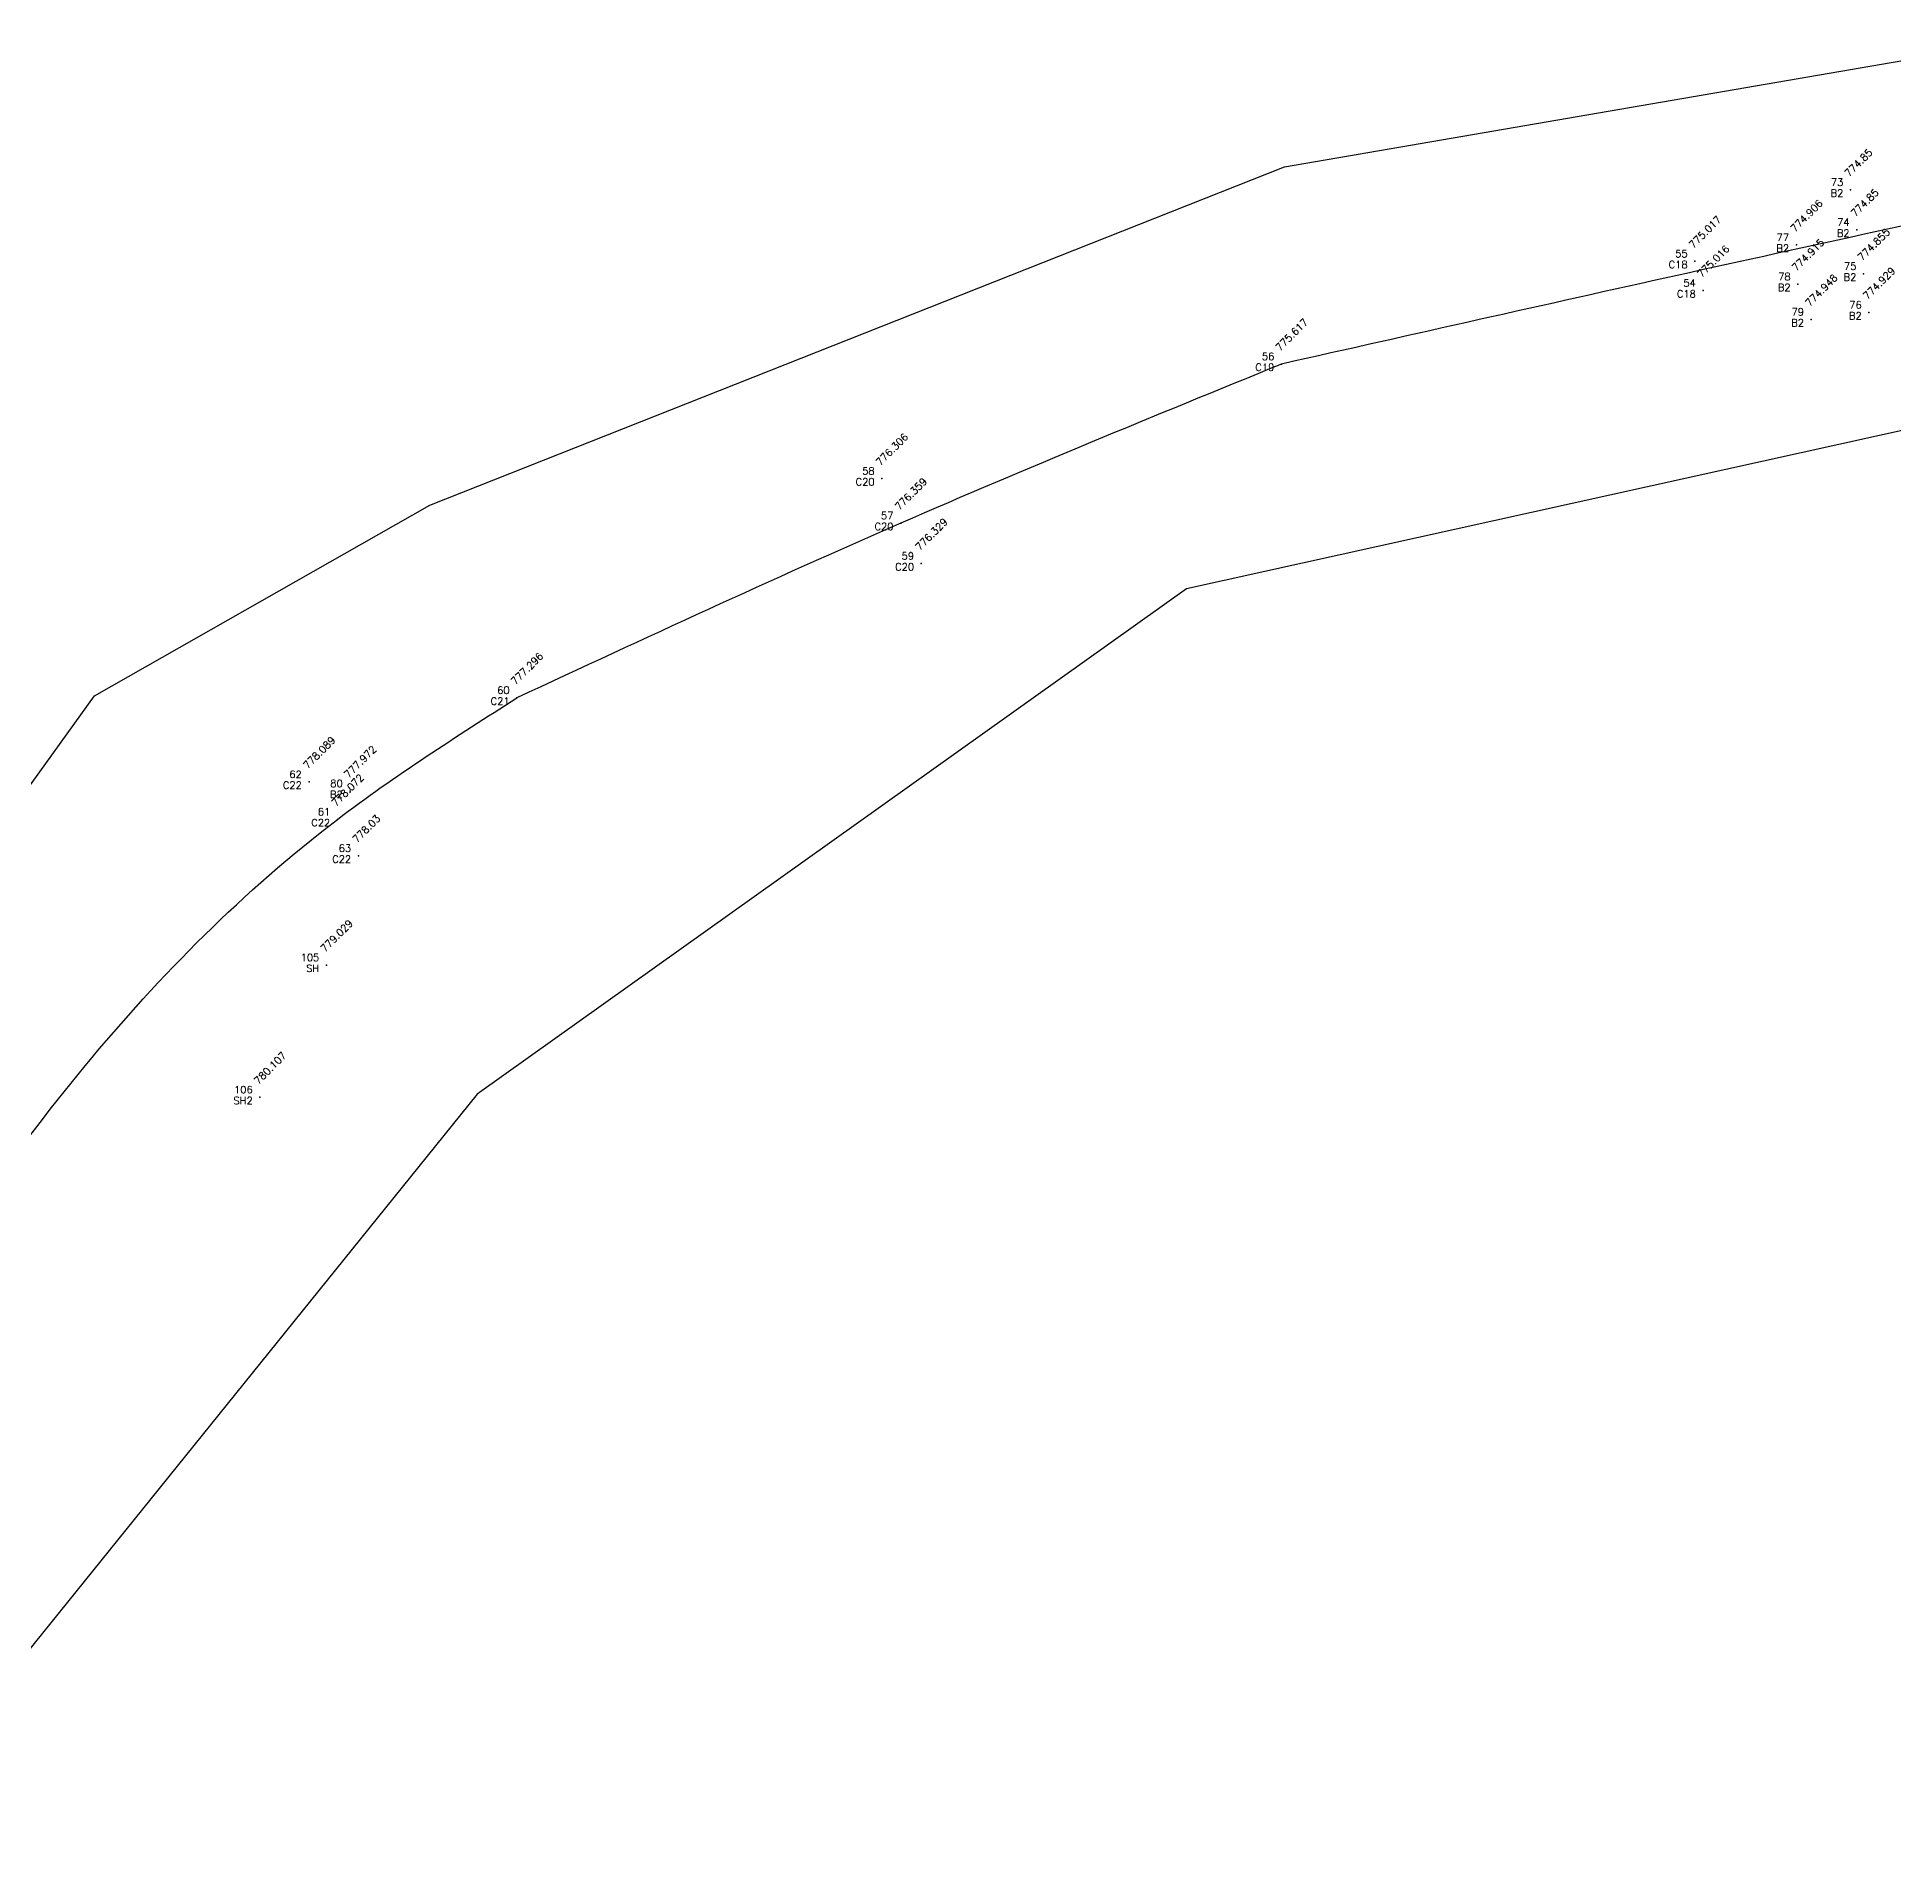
# Model space of a CAD drawing. Header units: millimetres. Extents: x 2757 to 35141, y 547 to 28513.
# Drawn here: x 3165.4 to 3506.7, y 1582.8 to 1919 of the extents above; entities that cross this region are included whole.
import ezdxf
from ezdxf.enums import TextEntityAlignment as Align

# ---------------------------------------------------------------- set-up
doc = ezdxf.new("R2010")
doc.units = ezdxf.units.MM
for name, color, linetype in [('Boundary', 6, 'Continuous'), ('Points', 7, 'Continuous'), ('Points-ELV', 6, 'Continuous'), ('Points-NUM', 4, 'Continuous'), ('Points-TXT', 3, 'Continuous')]:
    doc.layers.add(name, color=color, linetype=linetype)
doc.styles.add('romans', font='romans.shx')

# ---------------------------------------------------------------- blocks, each defined once
blk = doc.blocks.new('POINTS')
at = {"layer": 'Points'}
blk.add_line((0, 0), (0, 0), dxfattribs=at)
blk.add_point((0, 0), dxfattribs=at)
at = {"layer": 'Points-ELV', "style": 'romans'}
blk.add_attdef('ELEV', text='', height=1, rotation=45, dxfattribs=at).set_placement((0, 0), align=Align.BOTTOM_LEFT)
at = {"layer": 'Points-NUM', "style": 'romans'}
blk.add_attdef('PTNUM', text='', height=1, dxfattribs=at).set_placement((0, 0), align=Align.BOTTOM_RIGHT)
at = {"layer": 'Points-TXT', "style": 'romans'}
blk.add_attdef('DESC', text='', height=1, dxfattribs=at).set_placement((0, 0), align=Align.BOTTOM_RIGHT)

msp = doc.modelspace()

# ---------------------------------------------------------------- linework, layer by layer
for points in [[(3616.84132, 1907.18126, 4129.83432), (3539.48634, 1891.08852, 4130.69814), (3394.04384, 1858.9777, 4135.78511)], [(3394.04384, 1858.9777, 4135.78511), (3324.07403, 1829.71964, 4139.74164), (3253.555, 1797.63015, 4144.73796)]]:
    msp.add_spline(points, degree=3)
msp.add_open_spline([(2903.00211, 1082.1966, 4188.48909), (2909.40216, 1097.29475, 4187.54312), (2931.77919, 1150.08369, 4184.23565), (2951.22124, 1226.09869, 4179.56262), (2981.23865, 1326.84677, 4174.87943), (3007.89141, 1412.93532, 4173.28094), (3046.973, 1498.8222, 4170.52538), (3086.07321, 1582.01702, 4168.22307), (3134.0429, 1680.25582, 4162.17535), (3194.44025, 1759.94525, 4151.81747), (3242.43851, 1790.54354, 4146.22395), (3253.555, 1797.63015, 4144.73796)], degree=3, knots=[0, 0, 0, 0, 9.234839089, 32.288536471, 44.069697577, 68.47859829, 82.868764029, 97.140911169, 120.192093222, 144.63365201, 152.140067999, 152.140067999, 152.140067999, 152.140067999])
at = {"layer": 'Boundary'}
for points in [[(3030.39241, 1231.89528, 0), (3042.87903, 1234.35589, 0), (3071.36961, 1220.11949, 0), (3078.58019, 1206.2346, 0), (3034.20197, 1092.57852, 0), (2970.79832, 970.34426, 0), (2910.0182, 918.00442, 0), (2842.56751, 919.35258, 0), (2824.13099, 980.91911, 0), (2874.98644, 1104.25823, 0), (2912.30915, 1181.55342, 0), (2961.81477, 1368.82877, 0), (2999.13748, 1456.45995, 0), (3024.34272, 1547.01411, 0), (3060.31641, 1602.28916, 0), (3116.13584, 1714.85513, 0), (3175.94213, 1797.99241, 0), (3237.54709, 1833.04487, 0), (3394.59451, 1895.22687, 0), (3533.09326, 1919.04458, 0)], [(3539.05616, 1853.61755, 0), (3376.55441, 1817.68827, 0), (3246.2655, 1724.80954, 0), (3132.65808, 1583.96677, 0), (3018.18792, 1333.61032, 0), (2893.85819, 998.83358, 0), (2895.98196, 983.26893, 0), (2908.37067, 984.86077, 0), (3030.30064, 1230.30088, 0), (3030.43163, 1231.84274, 0)]]:
    msp.add_polyline3d(points, dxfattribs=at)

# ---------------------------------------------------------------- block references
at = {"layer": 'Points', "linetype": 'Continuous'}
ref = msp.add_blockref('POINTS', (3498.5773, 1890.98721, 4131.69527), dxfattribs=dict(at, xscale=5.332251757533057, yscale=5.332251757533057, zscale=5.332251757533057))
ref.add_attrib('PTNUM', '73', dxfattribs={"layer": 'Points-NUM', "height": 1.333063, "style": 'romans'}).set_placement((3497.24424, 1891.32048, 4131.69527), align=Align.BOTTOM_RIGHT)
ref.add_attrib('DESC', 'B2', dxfattribs={"layer": 'Points-TXT', "height": 1.333063, "style": 'romans'}).set_placement((3497.24424, 1889.32088, 4131.69527), align=Align.BOTTOM_RIGHT)
ref.add_attrib('ELEV', '774.85', dxfattribs={"layer": 'Points-ELV', "height": 1.333063, "rotation": 45, "style": 'romans'}).set_placement((3498.5773, 1892.98681, 4131.69527), align=Align.BOTTOM_LEFT)
ref = msp.add_blockref('POINTS', (3499.72374, 1883.63404, 4131.69527), dxfattribs=dict(at, xscale=5.332251757533057, yscale=5.332251757533057, zscale=5.332251757533057))
ref.add_attrib('PTNUM', '74', dxfattribs={"layer": 'Points-NUM', "height": 1.333063, "style": 'romans'}).set_placement((3498.39068, 1883.9673, 4131.69527), align=Align.BOTTOM_RIGHT)
ref.add_attrib('DESC', 'B2', dxfattribs={"layer": 'Points-TXT', "height": 1.333063, "style": 'romans'}).set_placement((3498.39068, 1881.96771, 4131.69527), align=Align.BOTTOM_RIGHT)
ref.add_attrib('ELEV', '774.85', dxfattribs={"layer": 'Points-ELV', "height": 1.333063, "rotation": 45, "style": 'romans'}).set_placement((3499.72374, 1885.63363, 4131.69527), align=Align.BOTTOM_LEFT)
ref = msp.add_blockref('POINTS', (3488.62732, 1880.8506, 4131.99388), dxfattribs=dict(at, xscale=5.332251757533057, yscale=5.332251757533057, zscale=5.332251757533057))
ref.add_attrib('PTNUM', '77', dxfattribs={"layer": 'Points-NUM', "height": 1.333063, "style": 'romans'}).set_placement((3487.29426, 1881.18387, 4131.99388), align=Align.BOTTOM_RIGHT)
ref.add_attrib('DESC', 'B2', dxfattribs={"layer": 'Points-TXT', "height": 1.333063, "style": 'romans'}).set_placement((3487.29426, 1879.18427, 4131.99388), align=Align.BOTTOM_RIGHT)
ref.add_attrib('ELEV', '774.906', dxfattribs={"layer": 'Points-ELV', "height": 1.333063, "rotation": 45, "style": 'romans'}).set_placement((3488.62732, 1882.85019, 4131.99388), align=Align.BOTTOM_LEFT)
ref = msp.add_blockref('POINTS', (3469.98044, 1877.84854, 4132.58576), dxfattribs=dict(at, xscale=5.332251757533057, yscale=5.332251757533057, zscale=5.332251757533057))
ref.add_attrib('PTNUM', '55', dxfattribs={"layer": 'Points-NUM', "height": 1.333063, "style": 'romans'}).set_placement((3468.64738, 1878.18181, 4132.58576), align=Align.BOTTOM_RIGHT)
ref.add_attrib('DESC', 'C18', dxfattribs={"layer": 'Points-TXT', "height": 1.333063, "style": 'romans'}).set_placement((3468.64738, 1876.18221, 4132.58576), align=Align.BOTTOM_RIGHT)
ref.add_attrib('ELEV', '775.017', dxfattribs={"layer": 'Points-ELV', "height": 1.333063, "rotation": 45, "style": 'romans'}).set_placement((3469.98044, 1879.84814, 4132.58576), align=Align.BOTTOM_LEFT)
ref = msp.add_blockref('POINTS', (3471.48413, 1872.4683, 4132.58043), dxfattribs=dict(at, xscale=5.332251757533057, yscale=5.332251757533057, zscale=5.332251757533057))
ref.add_attrib('PTNUM', '54', dxfattribs={"layer": 'Points-NUM', "height": 1.333063, "style": 'romans'}).set_placement((3470.15107, 1872.80157, 4132.58043), align=Align.BOTTOM_RIGHT)
ref.add_attrib('DESC', 'C18', dxfattribs={"layer": 'Points-TXT', "height": 1.333063, "style": 'romans'}).set_placement((3470.15107, 1870.80197, 4132.58043), align=Align.BOTTOM_RIGHT)
ref.add_attrib('ELEV', '775.016', dxfattribs={"layer": 'Points-ELV', "height": 1.333063, "rotation": 45, "style": 'romans'}).set_placement((3471.48413, 1874.46789, 4132.58043), align=Align.BOTTOM_LEFT)
ref = msp.add_blockref('POINTS', (3488.89927, 1873.64673, 4132.04187), dxfattribs=dict(at, xscale=5.332251757533057, yscale=5.332251757533057, zscale=5.332251757533057))
ref.add_attrib('PTNUM', '78', dxfattribs={"layer": 'Points-NUM', "height": 1.333063, "style": 'romans'}).set_placement((3487.56621, 1873.97999, 4132.04187), align=Align.BOTTOM_RIGHT)
ref.add_attrib('DESC', 'B2', dxfattribs={"layer": 'Points-TXT', "height": 1.333063, "style": 'romans'}).set_placement((3487.56621, 1871.9804, 4132.04187), align=Align.BOTTOM_RIGHT)
ref.add_attrib('ELEV', '774.915', dxfattribs={"layer": 'Points-ELV', "height": 1.333063, "rotation": 45, "style": 'romans'}).set_placement((3488.89927, 1875.64632, 4132.04187), align=Align.BOTTOM_LEFT)
ref = msp.add_blockref('POINTS', (3500.98215, 1875.55567, 4131.72194), dxfattribs=dict(at, xscale=5.332251757533057, yscale=5.332251757533057, zscale=5.332251757533057))
ref.add_attrib('PTNUM', '75', dxfattribs={"layer": 'Points-NUM', "height": 1.333063, "style": 'romans'}).set_placement((3499.64909, 1875.88894, 4131.72194), align=Align.BOTTOM_RIGHT)
ref.add_attrib('DESC', 'B2', dxfattribs={"layer": 'Points-TXT', "height": 1.333063, "style": 'romans'}).set_placement((3499.64909, 1873.88935, 4131.72194), align=Align.BOTTOM_RIGHT)
ref.add_attrib('ELEV', '774.855', dxfattribs={"layer": 'Points-ELV', "height": 1.333063, "rotation": 45, "style": 'romans'}).set_placement((3500.98215, 1877.55527, 4131.72194), align=Align.BOTTOM_LEFT)
ref = msp.add_blockref('POINTS', (3491.3521, 1867.14671, 4132.21783), dxfattribs=dict(at, xscale=5.332251757533057, yscale=5.332251757533057, zscale=5.332251757533057))
ref.add_attrib('PTNUM', '79', dxfattribs={"layer": 'Points-NUM', "height": 1.333063, "style": 'romans'}).set_placement((3490.01904, 1867.47998, 4132.21783), align=Align.BOTTOM_RIGHT)
ref.add_attrib('DESC', 'B2', dxfattribs={"layer": 'Points-TXT', "height": 1.333063, "style": 'romans'}).set_placement((3490.01904, 1865.48038, 4132.21783), align=Align.BOTTOM_RIGHT)
ref.add_attrib('ELEV', '774.948', dxfattribs={"layer": 'Points-ELV', "height": 1.333063, "rotation": 45, "style": 'romans'}).set_placement((3491.3521, 1869.14631, 4132.21783), align=Align.BOTTOM_LEFT)
ref = msp.add_blockref('POINTS', (3501.95795, 1868.43712, 4132.11652), dxfattribs=dict(at, xscale=5.332251757533057, yscale=5.332251757533057, zscale=5.332251757533057))
ref.add_attrib('PTNUM', '76', dxfattribs={"layer": 'Points-NUM', "height": 1.333063, "style": 'romans'}).set_placement((3500.62489, 1868.77038, 4132.11652), align=Align.BOTTOM_RIGHT)
ref.add_attrib('DESC', 'B2', dxfattribs={"layer": 'Points-TXT', "height": 1.333063, "style": 'romans'}).set_placement((3500.62489, 1866.77079, 4132.11652), align=Align.BOTTOM_RIGHT)
ref.add_attrib('ELEV', '774.929', dxfattribs={"layer": 'Points-ELV', "height": 1.333063, "rotation": 45, "style": 'romans'}).set_placement((3501.95795, 1870.43671, 4132.11652), align=Align.BOTTOM_LEFT)
ref = msp.add_blockref('POINTS', (3394.04384, 1858.9777, 4135.78511), dxfattribs=dict(at, xscale=5.332251757533057, yscale=5.332251757533057, zscale=5.332251757533057))
ref.add_attrib('PTNUM', '56', dxfattribs={"layer": 'Points-NUM', "height": 1.333063, "style": 'romans'}).set_placement((3392.71078, 1859.31097, 4135.78511), align=Align.BOTTOM_RIGHT)
ref.add_attrib('DESC', 'C19', dxfattribs={"layer": 'Points-TXT', "height": 1.333063, "style": 'romans'}).set_placement((3392.71078, 1857.31137, 4135.78511), align=Align.BOTTOM_RIGHT)
ref.add_attrib('ELEV', '775.617', dxfattribs={"layer": 'Points-ELV', "height": 1.333063, "rotation": 45, "style": 'romans'}).set_placement((3394.04384, 1860.9773, 4135.78511), align=Align.BOTTOM_LEFT)
ref = msp.add_blockref('POINTS', (3320.60807, 1837.91531, 4139.45903), dxfattribs=dict(at, xscale=5.332251757533057, yscale=5.332251757533057, zscale=5.332251757533057))
ref.add_attrib('PTNUM', '58', dxfattribs={"layer": 'Points-NUM', "height": 1.333063, "style": 'romans'}).set_placement((3319.27501, 1838.24857, 4139.45903), align=Align.BOTTOM_RIGHT)
ref.add_attrib('DESC', 'C20', dxfattribs={"layer": 'Points-TXT', "height": 1.333063, "style": 'romans'}).set_placement((3319.27501, 1836.24898, 4139.45903), align=Align.BOTTOM_RIGHT)
ref.add_attrib('ELEV', '776.306', dxfattribs={"layer": 'Points-ELV', "height": 1.333063, "rotation": 45, "style": 'romans'}).set_placement((3320.60807, 1839.9149, 4139.45903), align=Align.BOTTOM_LEFT)
ref = msp.add_blockref('POINTS', (3324.07403, 1829.71964, 4139.74164), dxfattribs=dict(at, xscale=5.332251757533057, yscale=5.332251757533057, zscale=5.332251757533057))
ref.add_attrib('PTNUM', '57', dxfattribs={"layer": 'Points-NUM', "height": 1.333063, "style": 'romans'}).set_placement((3322.74097, 1830.0529, 4139.74164), align=Align.BOTTOM_RIGHT)
ref.add_attrib('DESC', 'C20', dxfattribs={"layer": 'Points-TXT', "height": 1.333063, "style": 'romans'}).set_placement((3322.74097, 1828.05331, 4139.74164), align=Align.BOTTOM_RIGHT)
ref.add_attrib('ELEV', '776.359', dxfattribs={"layer": 'Points-ELV', "height": 1.333063, "rotation": 45, "style": 'romans'}).set_placement((3324.07403, 1831.71923, 4139.74164), align=Align.BOTTOM_LEFT)
ref = msp.add_blockref('POINTS', (3327.85993, 1822.30781, 4139.58167), dxfattribs=dict(at, xscale=5.332251757533057, yscale=5.332251757533057, zscale=5.332251757533057))
ref.add_attrib('PTNUM', '59', dxfattribs={"layer": 'Points-NUM', "height": 1.333063, "style": 'romans'}).set_placement((3326.52687, 1822.64107, 4139.58167), align=Align.BOTTOM_RIGHT)
ref.add_attrib('DESC', 'C20', dxfattribs={"layer": 'Points-TXT', "height": 1.333063, "style": 'romans'}).set_placement((3326.52687, 1820.64148, 4139.58167), align=Align.BOTTOM_RIGHT)
ref.add_attrib('ELEV', '776.329', dxfattribs={"layer": 'Points-ELV', "height": 1.333063, "rotation": 45, "style": 'romans'}).set_placement((3327.85993, 1824.3074, 4139.58167), align=Align.BOTTOM_LEFT)
ref = msp.add_blockref('POINTS', (3253.555, 1797.63015, 4144.73796), dxfattribs=dict(at, xscale=5.332251757533057, yscale=5.332251757533057, zscale=5.332251757533057))
ref.add_attrib('PTNUM', '60', dxfattribs={"layer": 'Points-NUM', "height": 1.333063, "style": 'romans'}).set_placement((3252.22194, 1797.96341, 4144.73796), align=Align.BOTTOM_RIGHT)
ref.add_attrib('DESC', 'C21', dxfattribs={"layer": 'Points-TXT', "height": 1.333063, "style": 'romans'}).set_placement((3252.22194, 1795.96382, 4144.73796), align=Align.BOTTOM_RIGHT)
ref.add_attrib('ELEV', '777.296', dxfattribs={"layer": 'Points-ELV', "height": 1.333063, "rotation": 45, "style": 'romans'}).set_placement((3253.555, 1799.62974, 4144.73796), align=Align.BOTTOM_LEFT)
ref = msp.add_blockref('POINTS', (3215.37608, 1782.18261, 4148.96644), dxfattribs=dict(at, xscale=5.332251757533057, yscale=5.332251757533057, zscale=5.332251757533057))
ref.add_attrib('PTNUM', '62', dxfattribs={"layer": 'Points-NUM', "height": 1.333063, "style": 'romans'}).set_placement((3214.04302, 1782.51588, 4148.96644), align=Align.BOTTOM_RIGHT)
ref.add_attrib('DESC', 'C22', dxfattribs={"layer": 'Points-TXT', "height": 1.333063, "style": 'romans'}).set_placement((3214.04302, 1780.51628, 4148.96644), align=Align.BOTTOM_RIGHT)
ref.add_attrib('ELEV', '778.089', dxfattribs={"layer": 'Points-ELV', "height": 1.333063, "rotation": 45, "style": 'romans'}).set_placement((3215.37608, 1784.18221, 4148.96644), align=Align.BOTTOM_LEFT)
ref = msp.add_blockref('POINTS', (3222.89989, 1780.50295, 4148.34256), dxfattribs=dict(at, xscale=5.332251757533057, yscale=5.332251757533057, zscale=5.332251757533057))
ref.add_attrib('PTNUM', '80', dxfattribs={"layer": 'Points-NUM', "height": 1.333063, "style": 'romans'}).set_placement((3221.56683, 1780.83622, 4148.34256), align=Align.BOTTOM_RIGHT)
ref.add_attrib('DESC', 'B2', dxfattribs={"layer": 'Points-TXT', "height": 1.333063, "style": 'romans'}).set_placement((3221.56683, 1778.83663, 4148.34256), align=Align.BOTTOM_RIGHT)
ref.add_attrib('ELEV', '777.972', dxfattribs={"layer": 'Points-ELV', "height": 1.333063, "rotation": 45, "style": 'romans'}).set_placement((3222.89989, 1782.50255, 4148.34256), align=Align.BOTTOM_LEFT)
ref = msp.add_blockref('POINTS', (3220.59636, 1775.29868, 4148.87579), dxfattribs=dict(at, xscale=5.332251757533057, yscale=5.332251757533057, zscale=5.332251757533057))
ref.add_attrib('PTNUM', '61', dxfattribs={"layer": 'Points-NUM', "height": 1.333063, "style": 'romans'}).set_placement((3219.26329, 1775.63194, 4148.87579), align=Align.BOTTOM_RIGHT)
ref.add_attrib('DESC', 'C22', dxfattribs={"layer": 'Points-TXT', "height": 1.333063, "style": 'romans'}).set_placement((3219.26329, 1773.63235, 4148.87579), align=Align.BOTTOM_RIGHT)
ref.add_attrib('ELEV', '778.072', dxfattribs={"layer": 'Points-ELV', "height": 1.333063, "rotation": 45, "style": 'romans'}).set_placement((3220.59636, 1777.29827, 4148.87579), align=Align.BOTTOM_LEFT)
ref = msp.add_blockref('POINTS', (3224.44624, 1768.60137, 4148.65183), dxfattribs=dict(at, xscale=5.332251757533057, yscale=5.332251757533057, zscale=5.332251757533057))
ref.add_attrib('PTNUM', '63', dxfattribs={"layer": 'Points-NUM', "height": 1.333063, "style": 'romans'}).set_placement((3223.11318, 1768.93463, 4148.65183), align=Align.BOTTOM_RIGHT)
ref.add_attrib('DESC', 'C22', dxfattribs={"layer": 'Points-TXT', "height": 1.333063, "style": 'romans'}).set_placement((3223.11318, 1766.93504, 4148.65183), align=Align.BOTTOM_RIGHT)
ref.add_attrib('ELEV', '778.03', dxfattribs={"layer": 'Points-ELV', "height": 1.333063, "rotation": 45, "style": 'romans'}).set_placement((3224.44624, 1770.60096, 4148.65183), align=Align.BOTTOM_LEFT)
ref = msp.add_blockref('POINTS', (3218.58077, 1748.53077, 4153.97875), dxfattribs=dict(at, xscale=5.332251757533057, yscale=5.332251757533057, zscale=5.332251757533057))
ref.add_attrib('PTNUM', '105', dxfattribs={"layer": 'Points-NUM', "height": 1.333063, "style": 'romans'}).set_placement((3217.2477, 1748.86404, 4153.97875), align=Align.BOTTOM_RIGHT)
ref.add_attrib('DESC', 'SH', dxfattribs={"layer": 'Points-TXT', "height": 1.333063, "style": 'romans'}).set_placement((3217.2477, 1746.86444, 4153.97875), align=Align.BOTTOM_RIGHT)
ref.add_attrib('ELEV', '779.029', dxfattribs={"layer": 'Points-ELV', "height": 1.333063, "rotation": 45, "style": 'romans'}).set_placement((3218.58077, 1750.53037, 4153.97875), align=Align.BOTTOM_LEFT)
ref = msp.add_blockref('POINTS', (3206.35391, 1724.22637, 4159.72692), dxfattribs=dict(at, xscale=5.332251757533057, yscale=5.332251757533057, zscale=5.332251757533057))
ref.add_attrib('PTNUM', '106', dxfattribs={"layer": 'Points-NUM', "height": 1.333063, "style": 'romans'}).set_placement((3205.02085, 1724.55964, 4159.72692), align=Align.BOTTOM_RIGHT)
ref.add_attrib('DESC', 'SH2', dxfattribs={"layer": 'Points-TXT', "height": 1.333063, "style": 'romans'}).set_placement((3205.02085, 1722.56004, 4159.72692), align=Align.BOTTOM_RIGHT)
ref.add_attrib('ELEV', '780.107', dxfattribs={"layer": 'Points-ELV', "height": 1.333063, "rotation": 45, "style": 'romans'}).set_placement((3206.35391, 1726.22596, 4159.72692), align=Align.BOTTOM_LEFT)

doc.saveas('drawing.dxf')
